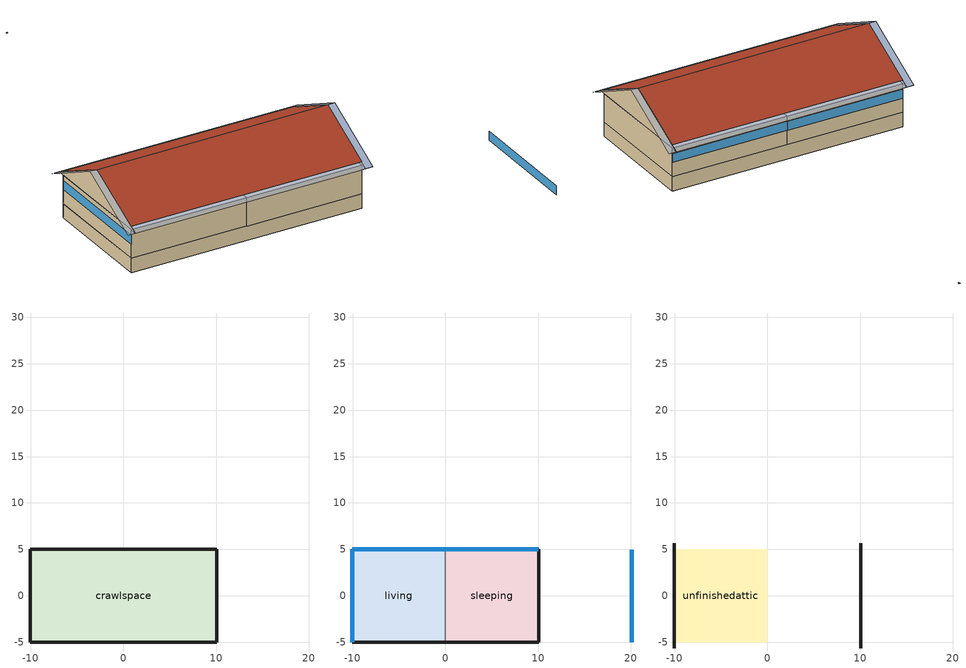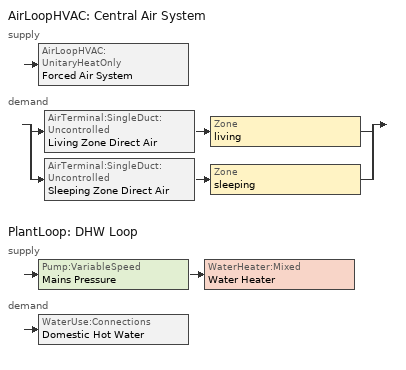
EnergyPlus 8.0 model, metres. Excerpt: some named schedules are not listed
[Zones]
crawlspace
 floor ground (GrndUninsUnfinCSFloor): -10.06,5.03 10.06,5.03 10.06,-5.03 -10.06,-5.03 z-1.22
 wall ground (GrndInsUnfinCSWall): -10.06,5.03 -10.06,-5.03 10.06,-5.03 10.06,5.03 -10.06,5.03 z-1.22:0
living
 floor to crawlspace (UnfinCSInsFinFloor): -10.06,5.03 0,5.03 0,-5.03 -10.06,-5.03 z0
 wall outside (ExtInsFinWall): 0,5.03 -10.06,5.03 -10.06,-5.03 0,-5.03 z0:2.44
 wall to sleeping (FinUninsFinWall): 0,5.03 0,-5.03 z0:2.44
 window (left-Glass): -10.06,4.97 -10.06,-5.03 z1.22:1.98
 window (Back-Glass): -0.06,5.03 -10.06,5.03 / -10.06,5.03 -0.06,5.03 z1.22:1.98
sleeping
 floor to crawlspace (UnfinCSInsFinFloor): 0,5.03 10.06,5.03 10.06,-5.03 0,-5.03 z0
 wall outside (ExtInsFinWall): 0,-5.03 10.06,-5.03 10.06,5.03 0,5.03 z0:2.44
 window (right-Glass): 20.12,-5.03 20.12,4.97 z1.22:1.98
 window (back-Glass): 10,5.03 0,5.03 z1.22:1.98
 window (Back-Glass): 0,5.03 10,5.03 z1.22:1.98
Dummy
 roof outside (AdiabaticConst): 0,30.38 0,30.48 -0.1,30.48 -0.1,30.38 z0
unfinishedattic
 floor to living (FinInsUnfinUAFloor): -10.06,5.03 0,5.03 0,-5.03 -10.06,-5.03 z2.44
 floor to sleeping (FinInsUnfinUAFloor): -10.06,5.03 0,5.03 0,-5.03 -10.06,-5.03 z2.44
 wall outside (ExtUninsUnfinWall): 10.06,-5.64,2.44 10.06,5.64,2.44 10.06,0,5.26; -10.06,5.64,2.44 -10.06,-5.64,2.44 -10.06,0,5.26
 roof outside (UnfinInsExtRoof): -10.06,-5.03,2.74 10.06,-5.03,2.74 10.06,0,5.26 -10.06,0,5.26; 10.06,5.03,2.74 -10.06,5.03,2.74 -10.06,0,5.26 10.06,0,5.26
shading: -10.06,-5.64,2.44 10.06,-5.64,2.44 10.06,-5.03,2.74 -10.06,-5.03,2.74; 10.06,5.64,2.44 -10.06,5.64,2.44 -10.06,5.03,2.74 10.06,5.03,2.74; 10.67,5.64,2.44 10.06,5.64,2.44 10.06,0,5.26 10.67,0,5.26; 10.06,-5.64,2.44 10.67,-5.64,2.44 10.67,0,5.26 10.06,0,5.26; -10.67,-5.64,2.44 -10.06,-5.64,2.44 -10.06,0,5.26 -10.67,0,5.26; -10.06,5.64,2.44 -10.67,5.64,2.44 -10.67,0,5.26 -10.06,0,5.26
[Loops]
AirLoopHVAC 'Central Air System'
 supply: AirLoopHVAC:UnitaryHeatOnly 'Forced Air System'
 demand: split
  | AirTerminal:SingleDuct:Uncontrolled 'Living Zone Direct Air' > Zone 'living'
  | AirTerminal:SingleDuct:Uncontrolled 'Sleeping Zone Direct Air' > Zone 'sleeping'
PlantLoop 'DHW Loop'
 supply: Pump:VariableSpeed 'Mains Pressure' > WaterHeater:Mixed 'Water Heater'
 demand: WaterUse:Connections 'Domestic Hot Water'
[Building]
Denver-Stapleton CO 2178 sqft: North Axis {deg}=180; Terrain=Urban; Loads Convergence Tolerance Value=0.05; Temperature Convergence Tolerance Value {deltaC}=0.05; Solar Distribution=FullExterior; Maximum Number of Warmup Days=50
[Site:Location]
Denver-Stapleton CO: Latitude {deg}=39.76; Longitude {deg}=-104.86; Time Zone {hr}=-7; Elevation {m}=1611
[SizingPeriod:WeatherFileDays]
Plant DD: Begin Month=1; Begin Day of Month=1; End Month=1; End Day of Month=1; Day of Week for Start Day=Sunday; Use Weather File Daylight Saving Period=Yes; Use Weather File Rain and Snow Indicators=No
[Site:WeatherStation]
Wind Sensor Height Above Ground {m}=9.99744; Wind Speed Profile Exponent=0.15; Wind Speed Profile Boundary Layer Thickness {m}=269.992; Air Temperature Sensor Height Above Ground {m}=1.5
[Site:HeightVariation]
Wind Speed Profile Exponent=0.25; Wind Speed Profile Boundary Layer Thickness {m}=358.445; Air Temperature Gradient Coefficient {K/m}=0.0065
[Site:GroundTemperature:BuildingSurface]
5.31406, 3.45001, 3.30073, 4.18532, 7.73643, 11.271, 14.3353, 16.2764, 16.4414, 14.8626, 11.8764, 8.45026
[Site:GroundTemperature:Deep]
9.70556, 9.70556, 9.70556, 9.70556, 9.70556, 9.70556, 9.70556, 9.70556, 9.70556, 9.70556, 9.70556, 9.70556
[Site:WaterMainsTemperature]
Calculation Method=Correlation; Annual Average Outdoor Air Temperature {C}=9.70556; Maximum Difference In Monthly Average Outdoor Air Temperatures {deltaC}=24.3722
[Material] Roughness=Rough
Name | Thickness {m} | Conductivity {W/m-K} | Density {kg/m3} | Specific Heat {J/kg-K} | Thermal Absorptance | Solar Absorptance | Visible Absorptance
CarpetBareLayer | 0.0127 | 0.0433444 | 54.468 | 1339.84 | 0.9 | 0.9
Concrete-8in | 0.2032 | 1.31141 | 2242.8 | 837.4 | 0.9
CrawlCeilingIns | 0.1397 | 1.90492 | 106.365 | 1151.69
CWallIns | 0.0508 | 0.02885 | 32.04 | 1214.23
ExteriorFinish | 0.0254 | 0.649125 | 1281.6 | 879.27 | 0.9 | 0.75 | 0.75
FloorMass | 0.015875 | 0.115458 | 544.68 | 1214.23 | 0.9 | 0.6
GypsumBoard-Ceiling | 0.0127 | 0.160291 | 801 | 837.4 | 0.9 | 0.3 | 0.1
GypsumBoard-ExtWall; PartitionWallMass | 0.0127 | 0.160291 | 801 | 837.4 | 0.9 | 0.5 | 0.1
Plywood-1_2in | 0.0127 | 0.115458 | 512.64 | 1214.23
Plywood-3_4in | 0.01905 | 0.115458 | 512.64 | 1214.23
RoofingMaterial | 0.0094488 | 0.162714 | 1121.4 | 1465.45 | 0.91 | 0.85 | 0.85
Soil-12in | 0.3048 | 1.731 | 1842.3 | 418.7
StudandAirWall | 0.0889 | 0.442568 | 48.9486 | 1210.43
StudandCavity | 0.0889 | 0.0513877 | 162.403 | 1178.92
UAAdditionalCeilingIns | 0.18288 | 0.0406178 | 16.02 | 1046.75
UARoofIns | 0.18415 | 9.52312 | 36.7967 | 1209.04
UATrussandIns | 0.0889 | 0.04302 | 50.7834 | 1165.1
WallRigidIns | 0.0254 | 0.02885 | 32.04 | 1214.23
LivingFurnitureMaterial | 0.1524 | 0.115458 | 640.8 | 1214.23 | 0.9 | 0.6 | 0.1
[Material:NoMass] Roughness=Rough
Name | Thermal Resistance {m2-K/W}
Adiabatic | 176.1
CFloor-FicR | 6.79499
[WindowMaterial:SimpleGlazingSystem] U-Factor {W/m2-K}=1.98077; Solar Heat Gain Coefficient=0.309131
Back-Win; Left-Win; Right-Win
[WindowMaterial:Shade]
CoolingShade: Solar Transmittance=0.999; Solar Reflectance=0.00099; Visible Transmittance=0.999; Visible Reflectance=0.00099; Infrared Hemispherical Emissivity=0.00001; Infrared Transmittance=0.999; Thickness {m}=0.0001; Conductivity {W/m-K}=10000; Shade to Glass Distance {m}=0.001; Top Opening Multiplier=0; Bottom Opening Multiplier=0; Left-Side Opening Multiplier=0; Right-Side Opening Multiplier=0; Airflow Permeability=0
[Construction]
GrndInsUnfinCSWall: Soil-12in, Concrete-8in, CWallIns
GrndUninsUnfinCSFloor: CFloor-FicR, Soil-12in
UnfinCSInsFinFloor: CrawlCeilingIns, Plywood-3_4in, FloorMass, CarpetBareLayer
ExtInsFinWall: ExteriorFinish, WallRigidIns, Plywood-1_2in, StudandCavity, GypsumBoard-ExtWall
ExtUninsUnfinWall: ExteriorFinish, Plywood-1_2in, StudandAirWall
FinUninsFinWall: PartitionWallMass, StudandAirWall, PartitionWallMass
FinInsUnfinUAFloor: GypsumBoard-Ceiling, UATrussandIns, UAAdditionalCeilingIns
UnfinInsExtRoof: RoofingMaterial, Plywood-3_4in, UARoofIns
AdiabaticConst: Adiabatic
Back-Glass: Back-Win
Left-Glass: Left-Win
Right-Glass: Right-Win
LivingFurniture: LivingFurnitureMaterial
[WindowProperty:ShadingControl]
WindowShadingControl: Shading Type=InteriorShade; Shading Control Type=OnIfScheduleAllows; Schedule=WindowShadingSchedule; Shading Control Is Scheduled=Yes; Glare Control Is Active=No; Shading Device Material=CoolingShade
[Zone]
living: -10.0584, -5.0292, 0, 1, 1, 2.4384, autocalculate, autocalculate, Yes
crawlspace: -10.0584, -5.0292, -1.2192, 1, 1, 1.2192, 246.696, 202.343
unfinishedattic: -10.0584, -5.0292, 2.4384, 2.8194, 254.406, 202.343
Dummy; RA Duct Zone: 0, 0, 0, 0, 0, 0
sleeping: 0, -5.0292, 0, 1, 1, 2.4384, autocalculate, autocalculate, Yes
[InternalMass]
Name | Construction | Zone | Surface Area {m2}
LivingPartition | FinUninsFinWall | living | 101.171
LivingSpaceFurniture | LivingFurniture | living | 40.4686
SleepingPartition | FinUninsFinWall | sleeping | 101.171
SleepingSpaceFurniture | LivingFurniture | sleeping | 40.4686
[People] Number of People Schedule=Occupancy; Number of People Calculation Method=People; Number of People=1.32; Fraction Radiant=0.32; Sensible Heat Fraction=0.573; Activity Level Schedule=OccupantActivity; Carbon Dioxide Generation Rate {m3/s-W}=0; Enable ASHRAE 55 Comfort Warnings=No; Mean Radiant Temperature Calculation Type=ZoneAveraged
Name | Zone or ZoneList
Living People | living
Sleeping People | sleeping
[Lights] Schedule=InteriorLighting; Design Level Calculation Method=LightingLevel; Lighting Level {W}=352.799; Return Air Fraction=0; Fraction Radiant=0.6; Fraction Visible=0.2; Fraction Replaceable=0
Name | Zone or ZoneList
Living HW & Plugin Lighting | living
Sleeping HW & Plugin Lighting | sleeping
[ElectricEquipment] Zone or ZoneList=crawlspace; Design Level Calculation Method=EquipmentLevel
Name | Schedule | Design Level {W} | Fraction Latent | Fraction Radiant | Fraction Lost
Refrigerator | Refrigerator | 64.7614 | 0 | 0 | 0
CeilingFans | CeilingFansMaster | 0 | 0 | 0.4416 | 0
Misc Elec Load | MiscPlugLoad | 640.929 | 0.02 | 0.4416 | 0.244
Cooking Range | CookingRange | 224.793 | 0.3 | 0.24 | 0.3
Clothes Washer | ClothesWasher | 21.8342 | 0 | 0.48 | 0.2
Clothes Dryer | ClothesDryer | 286.326 | 0.05 | 0.09 | 0.8
Dishwasher | Dishwasher | 58.1398 | 0.15 | 0.36 | 0.25
House Exhaust Fan Load; Range Hood Fan Load; Bath Exhaust Fan Load | AlwaysOn | 0 | 0 | 0 | 1
[GasEquipment] Zone or ZoneList=crawlspace; Design Level Calculation Method=EquipmentLevel; Carbon Dioxide Generation Rate {m3/s-W}=0
Name | Schedule | Design Level {W} | Fraction Latent | Fraction Radiant | Fraction Lost
Misc Gas Load | MiscPlugLoad | 44.1492 | 0.02 | 0.4416 | 0.244
Cooking Range | CookingRange | 0 | 0.2 | 0.18 | 0.5
Clothes Dryer | ClothesDryer | 0 | 0.05 | 0.06 | 0.85
[OtherEquipment] Design Level Calculation Method=EquipmentLevel; Fraction Radiant=0; Fraction Lost=0
Name | Zone | Schedule | Design Level {W} | Fraction Latent
SinkHeatGain | crawlspace | Sinks | 21.3359 | 0.312222
ShowerHeatGain | crawlspace | Showers | 108.76 | 0.487197
BathHeatGain | crawlspace | Baths | 14.3035 | 0
DHWDistHeatGain | crawlspace | DHWDist | 99.0739 | 0
SupplySensibleLeakageToLiving; SupplyDuctConductionToLiving; SupplyDuctConductionToAHZone; ReturnDuctConductionToAHZone; SupplySensibleLeakageToAHZone | crawlspace | AlwaysOn | 0 | 0
SupplyLatentLeakageToLiving; SupplyLatentLeakageToAHZone | crawlspace | AlwaysOn | 0 | 1
ReturnDuctConductionToPlenum; ReturnSensibleLeakageEquip | RA Duct Zone | AlwaysOn | 0 | 0
ReturnLatentLeakageEquip | RA Duct Zone | AlwaysOn | 0 | 1
[ZoneInfiltration:DesignFlowRate]
CSInfiltration: Zone or ZoneList=crawlspace; Schedule=AlwaysOn; Design Flow Rate Calculation Method=AirChanges/Hour; Air Changes per Hour {1/hr}=0; Constant Term Coefficient=1; Temperature Term Coefficient=0; Velocity Term Coefficient=0; Velocity Squared Term Coefficient=0
[ZoneInfiltration:EffectiveLeakageArea]
UAtcInfiltration: Zone=unfinishedattic; Schedule=AlwaysOn; Effective Air Leakage Area {cm2}=6738.02; Stack Coefficient=0.000195935; Wind Coefficient=3.58865e-05
[ZoneInfiltration:FlowCoefficient] Schedule=AlwaysOn; Flow Coefficient=1; Stack Coefficient=1; Pressure Exponent=1; Wind Coefficient=1; Shelter Factor=1
Name | Zone
Living Infiltration | living
Sleeping Infiltration | sleeping
[ZoneVentilation:DesignFlowRate] Schedule=NatVent; Design Flow Rate Calculation Method=Flow/Zone; Design Flow Rate {m3/s}=0.001; Ventilation Type=Natural; Fan Pressure Rise {Pa}=0; Fan Total Efficiency=1; Constant Term Coefficient=1; Temperature Term Coefficient=0; Velocity Term Coefficient=0; Velocity Squared Term Coefficient=0
Name | Zone or ZoneList
Natural Ventilation | living
Natural Ventilation2 | sleeping
[Exterior:Lights]
Exterior Lighting: Schedule=ExteriorLighting; Design Level {W}=147.137; Control Option=ScheduleNameOnly
[Sizing:Plant]
DHW Loop: Loop Type=Heating; Design Loop Exit Temperature {C}=54.4444; Loop Design Temperature Difference {deltaC}=5.55556
[ZoneControl:Thermostat] Control 1=Dual Setpoint
Name | Zone or ZoneList | Control Type Schedule
Living Zone Thermostat | living | LivingZoneControl
Sleeping Zone Thermostat | sleeping | SleepingZoneControl
[ThermostatSetpoint:DualSetpoint]
Dual Setpoint: Heating Setpoint Temperature Schedule=HeatingSetPoint; Cooling Setpoint Temperature Schedule=CoolingSetPoint
[ZoneHVAC:WindowAirConditioner]
Window AC: Availability Schedule=CoolingSeasonSchedule; Maximum Supply Air Flow Rate {m3/s}=0.136865; Maximum Outdoor Air Flow Rate {m3/s}=0; Supply Air Fan=WindowAC Fan; DX Cooling Coil=WindowAC Coil; Supply Air Fan Operating Mode Schedule=SupplyFanAvailability; Fan Placement=BlowThrough; Cooling Convergence Tolerance=0.001
[AirTerminal:SingleDuct:Uncontrolled] Availability Schedule=AlwaysOn; Maximum Air Flow Rate {m3/s}=0.364605
Living Zone Direct Air; Sleeping Zone Direct Air
[Zone equipment]
living: Living Zone Direct Air
sleeping: Sleeping Zone Direct Air, Window AC
[Fan:OnOff] Availability Schedule=SupplyFanAvailability
Name | Fan Efficiency | Pressure Rise {Pa} | Maximum Flow Rate {m3/s} | Motor Efficiency | Motor In Airstream Fraction
Supply Fan | 0.106875 | 124.55 | 0.36461 | 1 | 1
WindowAC Fan | 0.6 | 0 | 0.136865 | 0.8 | 0
[Coil:Cooling:DX:SingleSpeed]
WindowAC Coil: Availability Schedule=CoolingSeasonSchedule; Rated Total Cooling Capacity {W}=2930.711; Rated Sensible Heat Ratio=0.65; Rated COP {W/W}=3.1653; Rated Air Flow Rate {m3/s}=0.136865; Rated Evaporator Fan Power Per Volume Flow Rate {W/(m3/s)}=773.3; Total Cooling Capacity Function of Temperature Curve=Cool-Cap-fT; Total Cooling Capacity Function of Flow Fraction Curve=Cool-Cap-fFF; Energy Input Ratio Function of Temperature Curve=Cool-EIR-fT; Energy Input Ratio Function of Flow Fraction Curve=Cool-EIR-fFF; Part Load Fraction Correlation Curve=Cool-PLF-fPLR; Condenser Type=AirCooled; Evaporative Condenser Effectiveness=0.9; Maximum Outdoor Dry-Bulb Temperature for Crankcase Heater Operation {C}=10; Basin Heater Setpoint Temperature {C}=2
[Coil:Heating:Gas]
Furnace Heating Coil: Availability Schedule=HeatingSeasonSchedule; Gas Burner Efficiency=0.78; Nominal Capacity {W}=10319.1; Parasitic Gas Load {W}=0
[AirLoopHVAC:UnitaryHeatOnly]
Forced Air System: Availability Schedule=AlwaysOn; Supply Air Fan Operating Mode Schedule=SupplyFanOperation; Maximum Supply Air Temperature {C}=48.8889; Supply Air Flow Rate {m3/s}=0.364605; Controlling Zone or Thermostat Location=living; Supply Fan=Supply Fan; Fan Placement=BlowThrough; Heating Coil=Furnace Heating Coil
[AirLoopHVAC]
Central Air System: Design Supply Air Flow Rate {m3/s}=0.364605
[AirLoopHVAC:ReturnPlenum]
Return Plenum: Zone=RA Duct Zone
[Pump:VariableSpeed]
Mains Pressure: Rated Flow Rate {m3/s}=0.01; Rated Pump Head {Pa}=1; Rated Power Consumption {W}=0; Motor Efficiency=1; Fraction of Motor Inefficiencies to Fluid Stream=0; Coefficient 1 of the Part Load Performance Curve=0; Coefficient 2 of the Part Load Performance Curve=1; Coefficient 3 of the Part Load Performance Curve=0; Coefficient 4 of the Part Load Performance Curve=0; Minimum Flow Rate {m3/s}=0; Pump Control Type=Intermittent
[WaterHeater:Mixed]
Water Heater: Tank Volume {m3}=0.143846; Setpoint Temperature Schedule=WaterHeaterSP1Schedule; Deadband Temperature Difference {deltaC}=2; Maximum Temperature Limit {C}=99; Heater Control Type=Modulate; Heater Maximum Capacity {W}=10551.6; Heater Minimum Capacity {W}=0; Heater Ignition Minimum Flow Rate {m3/s}=0; Heater Ignition Delay {s}=0; Heater Fuel Type=NaturalGas; Heater Thermal Efficiency=0.78; Ambient Temperature Indicator=Zone; Ambient Temperature Zone=crawlspace; Off Cycle Loss Coefficient to Ambient Temperature {W/K}=4.68672; Off Cycle Loss Fraction to Zone=1; On Cycle Loss Coefficient to Ambient Temperature {W/K}=4.68672; On Cycle Loss Fraction to Zone=1; Use Side Effectiveness=1; Source Side Effectiveness=1; Use Side Design Flow Rate {m3/s}=autosize; Indirect Water Heating Recovery Time {hr}=1.5
[PlantLoop]
DHW Loop: Fluid Type=Water; Plant Equipment Operation Scheme=DHW Loop Operation; Maximum Loop Temperature {C}=100; Minimum Loop Temperature {C}=0; Maximum Loop Flow Rate {m3/s}=0.01; Minimum Loop Flow Rate {m3/s}=0; Plant Loop Volume {m3}=0.003; Load Distribution Scheme=Optimal
[PlantEquipmentList]
DHW Plant Equipment: Water Heater
[PlantEquipmentOperation:HeatingLoad]
DHW Control Scheme: Load Range 1 Lower Limit {W}=0; Load Range 1 Upper Limit {W}=1000000000000000; Range 1 Equipment List=DHW Plant Equipment
[PlantEquipmentOperationSchemes]
DHW Loop Operation: Control Scheme 1=DHW Control Scheme; Control Scheme 1 Schedule=AlwaysOn
[EnergyManagementSystem:Sensor]
Name | Output:Variable or Output:Meter Index Key | Output:Variable or Output:Meter
Sensor_HeatingSeasonSchedule | HeatingSeasonSchedule | Schedule Value
Sensor_CoolingSeasonSchedule | CoolingSeasonSchedule | Schedule Value
SensibleLoadPredicted | living | Zone Predicted Sensible Load to Setpoint Heat Transfer Rate
CeilingFan_sch | CeilingFan | Schedule Value
Tout | living | Zone Outdoor Air Drybulb Temperature
Hout |  | Site Outdoor Air Enthalpy
Pbar |  | Site Outdoor Air Barometric Pressure
Tin | living | Zone Mean Air Temperature
Win | living | Zone Mean Air Humidity Ratio
Wout |  | Site Outdoor Air Humidity Ratio
Vwind |  | Site Wind Speed
WH_sch | AlwaysOn | Schedule Value
Range_sch | RangeHood | Schedule Value
Bath_sch | BathExhaust | Schedule Value
Clothes_dryer_sch | ClothesDryerExhaust | Schedule Value
NVAvail | NatVent | Schedule Value
NVSP | NatVentTemp | Schedule Value
Q_heat | Furnace Heating Coil | Heating Coil Gas Energy
Q_pilot | Furnace Heating Coil | Heating Coil Ancillary Gas Energy
Q_WH | Water Heater | Water Heater Gas Energy
Q_H_FuelOil | EMS | Heating FuelOil
Q_H_Propane | EMS | Heating Propane
Tout2 | sleeping | Zone Outdoor Air Drybulb Temperature
Tin2 | sleeping | Zone Mean Air Temperature
Win2 | sleeping | Zone Mean Air Humidity Ratio
[EnergyManagementSystem:Actuator]
Name | Actuated Component Unique | Actuated Component Type | Actuated Component Control Type
SupplyFanAvailabilityOverride | SupplyFanAvailability | Schedule:Constant | Schedule Value
CeilingFanScheduleOverride | CeilingFansMaster | Schedule:Constant | Schedule Value
WholeHouseFanPowerOverride | House Exhaust Fan Load | ElectricEquipment | Electric Power Level
RangeHoodFanPowerOverride | Range Hood Fan Load | ElectricEquipment | Electric Power Level
BathExhaustFanPowerOverride | Bath Exhaust Fan Load | ElectricEquipment | Electric Power Level
NatVentFlow | Natural Ventilation | Zone Ventilation | Air Exchange Flow Rate
InfilFlow | Living Infiltration | Zone Infiltration | Air Exchange Flow Rate
NatVentFlow2 | Natural Ventilation2 | Zone Ventilation | Air Exchange Flow Rate
InfilFlow2 | Sleeping Infiltration | Zone Infiltration | Air Exchange Flow Rate
[EnergyManagementSystem:ProgramCallingManager]
FanAvailabilityProgramManager: AfterPredictorBeforeHVACManagers; SupplyFanScheduleProgram
CeilingFanProgramManager: BeginTimestepBeforePredictor; CeilingFanScheduleProgram
AirflowCalculator: BeginTimestepBeforePredictor; InfiltrationProgram; NaturalVentilationProgram; LocalWindSpeedProgram; InfiltrationProgram2; NaturalVentilationProgram2
HVACOutputReporting: EndOfSystemTimestepBeforeHVACReporting; HeatingFuelConversionProgram; WaterHeatingFuelConversionProgram; ZeroMeterProgram
[EnergyManagementSystem:Program]
SupplyFanScheduleProgram: Set SupplyFanAvailabilityOverride = 1; If Sensor_HeatingSeasonSchedule == 0 && SensibleLoadPredicted > 0; Set SupplyFanAvailabilityOverride = 0; ElseIf Sensor_CoolingSeasonSchedule == 0 && SensibleLoadPredicted < 0; Set SupplyFanAvailabilityOverride = 0; ElseIf SensibleLoadPredicted == 0; Set SupplyFanAvailabilityOverride = 0; EndIf
CeilingFanScheduleProgram: If CeilingFan_sch == 0; Set CeilingFanScheduleOverride = 0; ElseIf Tin <24.3888888889; Set CeilingFanScheduleOverride = 0; Else; Set CeilingFanScheduleOverride = 1; EndIf
InfiltrationProgram: Set Tdiff = Tin - Tout; Set DeltaT = @Abs Tdiff; Set c = 0.0755229886836; Set Cs = 0.0473428215261; Set Cw = 0.141404278611; Set n = 0.67; Set sft = 0.235422974648; Set Qn = (((c*Cs*(DeltaT^n))^2)+(((c*Cw)*((sft*Vwind)^(2*n)))^2))^0.5; Set Tdiff = Tin - Tout; Set DeltaT = @Abs Tdiff; Set QWH = WH_sch*0.0244374384432; Set Qrange = Range_sch*0.047194744; Set Qdryer = Clothes_dryer_sch*0.047194744; Set Qbath = Bath_sch*0.047194744; Set Qu = QWH+Qrange+Qbath+Qdryer+DuctLeakOAMakeupFlowRate; Set Qb = 0; Set faneff_wh = 0.47194744; Set WholeHouseFanPowerOverride= (QWH*300)/faneff_wh; Set faneff_sp = 0.47194744; Set RangeHoodFanPowerOverride = (Qrange*300)/faneff_sp; Set BathExhaustFanPowerOverride = (Qbath*300)/faneff_sp; Set Infilflow = 0.5*(((Qu^2) + (Qn^2))^0.5); Set InfMechVent = Qb + Infilflow
LocalWindSpeedProgram: Set VwindL = Vwind*0.470845949296
NaturalVentilationProgram: Set Tdiff = Tin - Tout; Set DeltaT = @Abs Tdiff; Set Phiout = @RhFnTdbWPb Tout Wout Pbar; Set Hin = @HFnTdbRhPb Tin Phiin Pbar; Set NVArea = 4370.604962825; Set Cs =0.0000896302038946; Set Cw =0.0000615821966578; Set MaxNV = 2.74107073152; Set MaxHR = 0.0115; Set MaxRH = 0.7; Set SGNV = (NVAvail*NVArea)*((((Cs*DeltaT)+(Cw*(Vwind^2)))^0.5)/1000); If Wout < MaxHR && Phiout < MaxRH && Tin > NVSP; Set NVadj1 = (Tin - NVSP)/(Tin - Tout); Set NVadj2 = @Min NVadj1 1; Set NVadj3 = @Max NVadj2 0; Set NVadj = SGNV*NVadj3; Set NatVentFlow = @Min NVadj MaxNV; Else; Set NatVentFlow = 0; EndIf
ZeroMeterProgram: Set ZeroMeter = 0
HeatingFuelConversionProgram: Set Q_FuelOil = 0; Set Q_Propane = 0; Set Q_Gas = Q_heat + Q_pilot
WaterHeatingFuelConversionProgram: Set Q_WH_FuelOil = 0; Set Q_WH_Propane = 0; Set Q_WH_Gas = Q_WH; Set Q_Facility_oil = Q_WH_FuelOil + Q_H_FuelOil; Set Q_Facility_propane = Q_WH_Propane + Q_H_Propane
InfiltrationProgram2: Set Tdiff = Tin2 - Tout2; Set DeltaT = @Abs Tdiff; Set c = 0.0755229886836; Set Cs = 0.0473428215261; Set Cw = 0.141404278611; Set n = 0.67; Set sft = 0.235422974648; Set Qn = (((c*Cs*(DeltaT^n))^2)+(((c*Cw)*((sft*Vwind)^(2*n)))^2))^0.5; Set Tdiff = Tin2 - Tout2; Set DeltaT = @Abs Tdiff; Set QWH = WH_sch*0.0244374384432; Set Qrange = Range_sch*0.047194744; Set Qdryer = Clothes_dryer_sch*0.047194744; Set Qbath = Bath_sch*0.047194744; Set Qu = QWH+Qrange+Qbath+Qdryer+DuctLeakOAMakeupFlowRate; Set Qb = 0; Set faneff_wh = 0.47194744; Set WholeHouseFanPowerOverride= (QWH*300)/faneff_wh; Set faneff_sp = 0.47194744; Set RangeHoodFanPowerOverride = (Qrange*300)/faneff_sp; Set BathExhaustFanPowerOverride = (Qbath*300)/faneff_sp; Set Infilflow2 = 0.5*(((Qu^2) + (Qn^2))^0.5); Set InfMechVent2 = Qb + Infilflow2
NaturalVentilationProgram2: Set Tdiff = Tin2 - Tout2; Set DeltaT = @Abs Tdiff; Set Phiout = @RhFnTdbWPb Tout2 Wout Pbar; Set Hin = @HFnTdbRhPb Tin2 Phiin Pbar; Set NVArea = 4370.604962825; Set Cs =0.0000896302038946; Set Cw =0.0000615821966578; Set MaxNV = 2.74107073152; Set MaxHR = 0.0115; Set MaxRH = 0.7; Set SGNV = (NVAvail*NVArea)*((((Cs*DeltaT)+(Cw*(Vwind^2)))^0.5)/1000); If Wout < MaxHR && Phiout < MaxRH && Tin2 > NVSP; Set NVadj1 = (Tin2 - NVSP)/(Tin2 - Tout2); Set NVadj2 = @Min NVadj1 1; Set NVadj3 = @Max NVadj2 0; Set NVadj = SGNV*NVadj3; Set NatVentFlow2 = @Min NVadj MaxNV; Else; Set NatVentFlow2 = 0; EndIf
[EnergyManagementSystem:GlobalVariable]
DuctLeakOAMakeupFlowRate
[EnergyManagementSystem:OutputVariable]
Name | EMS Variable | Type of Data in Variable | Update Frequency | EMS Program or Subroutine | Units
Zone Infil/MechVent Flow Rate | InfMechVent | Averaged | ZoneTimestep | InfiltrationProgram | m3/s
Whole House Fan Vent Flow Rate | QWH | Averaged | ZoneTimestep | InfiltrationProgram | m3/s
Range Hood Fan Vent Flow Rate | Qrange | Averaged | ZoneTimestep | InfiltrationProgram | m3/s
Bath Exhaust Fan Vent Flow Rate | Qbath | Averaged | ZoneTimestep | InfiltrationProgram | m3/s
Clothes Dryer Exhaust Fan Vent Flow Rate | Qdryer | Averaged | ZoneTimestep | InfiltrationProgram | m3/s
Local Wind Speed | VwindL | Averaged | ZoneTimestep | LocalWindSpeedProgram | m/s
Zone Natural Ventilation Flow Rate | NatVentFlow | Averaged | ZoneTimestep | NaturalVentilationProgram | m3/s
ZeroMeter | ZeroMeter | Summed | SystemTimestep | ZeroMeterProgram | J
Heating FuelOil | Q_FuelOil | Summed | SystemTimestep | HeatingFuelConversionProgram | m3
Heating Propane | Q_Propane | Summed | SystemTimestep | HeatingFuelConversionProgram | m3
Heating Gas | Q_Gas | Summed | SystemTimestep | HeatingFuelConversionProgram | J
Water Heating FuelOil | Q_WH_FuelOil | Summed | SystemTimestep | WaterHeatingFuelConversionProgram | m3
Water Heating Propane | Q_WH_Propane | Summed | SystemTimestep | WaterHeatingFuelConversionProgram | m3
Water Heating Gas | Q_WH_Gas | Summed | SystemTimestep | WaterHeatingFuelConversionProgram | J
Facility oil | Q_Facility_oil | Summed | SystemTimestep | WaterHeatingFuelConversionProgram | m3
Facility propane | Q_Facility_propane | Summed | SystemTimestep | WaterHeatingFuelConversionProgram | m3
[SetpointManager:Scheduled]
DHW Loop Setpoint Manager: Control Variable=Temperature; Schedule=DHWSupplySetpoint; Setpoint Node or NodeList=DHW Supply Outlet Node
[WaterUse:Equipment]
Name | Peak Flow Rate {m3/s} | Flow Rate Fraction Schedule | Target Temperature Schedule
Clothes Washer | 5.07122e-07 | ClothesWasher | CWWaterTempSchedule
Dishwasher | 5.74407e-07 | Dishwasher | DWWaterTempSchedule
Sinks | 2.12449e-06 | Sinks | SSBWaterTempSchedule
Showers | 3.78164e-06 | Showers | SSBWaterTempSchedule
Baths | 9.69571e-07 | Baths | SSBWaterTempSchedule
[WaterUse:Connections]
Domestic Hot Water: Drain Water Heat Exchanger Type=None; Water Use Equipment 1=Sinks; Water Use Equipment 2=Showers; Water Use Equipment 3=Clothes Washer; Water Use Equipment 4=Dishwasher; Water Use Equipment 5=Baths
[WaterUse:Storage]
Condensate Tank 1: Water Quality Subcategory=CC2 Condensate Drain Tank; Maximum Capacity {m3}=2; Initial Volume {m3}=0; Type of Supply Controlled by Float Valve=None; Water Thermal Mode=ScheduledTemperature; Water Temperature Schedule=DWWaterTempSchedule; Ambient Temperature Indicator=Zone; Zone=dummy
[UtilityCost:Tariff]
Name | Output Meter | Conversion Factor Choice | Energy Conversion Factor | Monthly Charge or Variable
FuelRate_oil | oil:Facility_Custom | UserDefined | 264.172 | 0
FuelRate_propane | propane:Facility_Custom | UserDefined | 264.172 | 0
FuelRate_gas | Gas:Facility_Custom | UserDefined | 9.47817e-09 | 8
FuelRate_electric | Electricity:Facility | kWh |  | 8
[UtilityCost:Charge:Simple] Source Variable=totalEnergy; Season=Annual; Category Variable=EnergyCharges
Name | Tariff | Cost per Unit Value or Variable
FuelChargeSimple | FuelRate_oil | 2.8
FuelChargeSimple | FuelRate_propane | 2.4
FuelChargeSimple | FuelRate_gas | 0.8
FlatRate | FuelRate_electric | 0.08
[Schedule:Day:Hourly]
BathExhaustDay: 0, 0, 0, 0, 0, 0, 1, 0, 0, 0, 0, 0, 0, 0, 0, 0, 0, 0, 0, 0, 0, 0, 0, 0
BathsWeekday: 0.0549341, 0.0274671, 0.0274671, 0.0274671, 0.0549341, 0.137335, 0.329676, 0.412077, 0.467011, 0.412077, 0.329676, 0.247203, 0.219736, 0.164802, 0.164802, 0.164802, 0.274742, 0.329676, 0.549483, 0.714286, 0.714286, 0.549483, 0.467011, 0.274742
BathsWeekend: 0.0769078, 0.0384539, 0.0384539, 0.0384539, 0.0769078, 0.192269, 0.461546, 0.576908, 0.653816, 0.576908, 0.461546, 0.346085, 0.307631, 0.230723, 0.230723, 0.230723, 0.384638, 0.461546, 0.769277, 1, 1, 0.769277, 0.653816, 0.384638
BathsVacationDay; ClothesDryerVacationDay; ClothesWasherVacationDay; DishwasherVacationDay; OccupancyVacationDay; ShowersVacationDay; SinksVacationDay: 0, 0, 0, 0, 0, 0, 0, 0, 0, 0, 0, 0, 0, 0, 0, 0, 0, 0, 0, 0, 0, 0, 0, 0
CeilingFanWeekday; CeilingFanWeekend: 1, 1, 1, 1, 1, 1, 1, 1, 1, 1, 1, 1, 1, 1, 1, 1, 1, 1, 1, 1, 1, 1, 1, 1
ClothesDryerWeekday: 0.0996819, 0.0598091, 0.0398727, 0.0199364, 0.0398727, 0.0598091, 0.159491, 0.318982, 0.486427, 0.685791, 0.785473, 0.817391, 0.7456, 0.677837, 0.610073, 0.578155, 0.558218, 0.546236, 0.518346, 0.510391, 0.5263, 0.546236, 0.4386, 0.239236
ClothesDryerWeekend: 0.121951, 0.0731707, 0.0487805, 0.0243902, 0.0487805, 0.0731707, 0.195122, 0.390244, 0.595097, 0.839, 0.960951, 1, 0.91217, 0.829268, 0.746366, 0.707317, 0.682927, 0.668268, 0.634146, 0.624415, 0.643878, 0.668268, 0.536585, 0.292683
ClothesDryerExhaustDay: 0, 0, 0, 0, 0, 0, 0, 0, 0, 0, 1, 0, 0, 0, 0, 0, 0, 0, 0, 0, 0, 0, 0, 0
ClothesWasherWeekday: 0.0887931, 0.0710155, 0.0354602, 0.0354602, 0.0710155, 0.106571, 0.213142, 0.461934, 0.692948, 0.817391, 0.799614, 0.710725, 0.639615, 0.568599, 0.497489, 0.461934, 0.479711, 0.461934, 0.461934, 0.461934, 0.461934, 0.444156, 0.30203, 0.159904
ClothesWasherWeekend: 0.10863, 0.0868807, 0.0433822, 0.0433822, 0.0868807, 0.130379, 0.260758, 0.565131, 0.847755, 1, 0.978251, 0.869505, 0.782508, 0.695627, 0.60863, 0.565131, 0.586881, 0.565131, 0.565131, 0.565131, 0.565131, 0.543382, 0.369505, 0.195627
CookingRangeDay1; CookingRangeDay2; CookingRangeDay12: 0.0471585, 0.0471585, 0.0235459, 0.0235459, 0.0471585, 0.0707044, 0.165088, 0.283018, 0.306564, 0.320771, 0.283018, 0.330176, 0.377335, 0.306564, 0.292423, 0.377335, 0.613194, 1, 0.778348, 0.400947, 0.235859, 0.165088, 0.103722, 0.0707044
CookingRangeDay3; CookingRangeDay5: 0.0425947, 0.0425947, 0.0212672, 0.0212672, 0.0425947, 0.063862, 0.149112, 0.255629, 0.276896, 0.289728, 0.255629, 0.298223, 0.340818, 0.276896, 0.264123, 0.340818, 0.553852, 0.903225, 0.703024, 0.362145, 0.213034, 0.149112, 0.0936843, 0.063862
CookingRangeDay4: 0.0424425, 0.0424425, 0.0211912, 0.0211912, 0.0424425, 0.0636337, 0.148579, 0.254715, 0.275906, 0.288693, 0.254715, 0.297158, 0.3396, 0.275906, 0.26318, 0.3396, 0.551873, 0.899997, 0.700511, 0.360851, 0.212273, 0.148579, 0.0933495, 0.0636337
CookingRangeDay6; CookingRangeDay9: 0.0382507, 0.0382507, 0.0190983, 0.0190983, 0.0382507, 0.057349, 0.133904, 0.229558, 0.248656, 0.26018, 0.229558, 0.267809, 0.306059, 0.248656, 0.237187, 0.306059, 0.497367, 0.811109, 0.631325, 0.325212, 0.191307, 0.133904, 0.0841298, 0.057349
CookingRangeDay7; CookingRangeDay8: 0.0385383, 0.0385383, 0.0192419, 0.0192419, 0.0385383, 0.0577802, 0.134911, 0.231284, 0.250526, 0.262137, 0.231284, 0.269823, 0.308361, 0.250526, 0.23897, 0.308361, 0.501107, 0.817209, 0.636073, 0.327658, 0.192746, 0.134911, 0.0847625, 0.0577802
CookingRangeDay10: 0.0466515, 0.0466515, 0.0232928, 0.0232928, 0.0466515, 0.0699443, 0.163313, 0.279975, 0.303268, 0.317323, 0.279975, 0.326627, 0.373278, 0.303268, 0.289279, 0.373278, 0.606602, 0.98925, 0.769981, 0.396637, 0.233324, 0.163313, 0.102607, 0.0699443
CookingRangeDay11: 0.0466343, 0.0466343, 0.0232842, 0.0232842, 0.0466343, 0.0699185, 0.163253, 0.279872, 0.303156, 0.317206, 0.279872, 0.326506, 0.373141, 0.303156, 0.289173, 0.373141, 0.606378, 0.988886, 0.769698, 0.396491, 0.233238, 0.163253, 0.102569, 0.0699185
DHWDistDay: 0.078424, 0.0392749, 0.00981873, 0.00981873, 0.0392749, 0.274547, 0.941213, 1, 0.960725, 0.843152, 0.764728, 0.60788, 0.529456, 0.470544, 0.470544, 0.411757, 0.548968, 0.725453, 0.86279, 0.823515, 0.745091, 0.60788, 0.529456, 0.294058
DishwasherWeekday: 0.129162, 0.0573867, 0.042998, 0.0286934, 0.0286934, 0.0860801, 0.172244, 0.258408, 0.488208, 0.545594, 0.473819, 0.402044, 0.344573, 0.387655, 0.315879, 0.301491, 0.315879, 0.416348, 0.732312, 0.933333, 0.761005, 0.559983, 0.373266, 0.258408
DishwasherWeekend: 0.138388, 0.0614858, 0.0460692, 0.0307429, 0.0307429, 0.0922286, 0.184547, 0.276866, 0.52308, 0.584565, 0.507663, 0.430761, 0.369185, 0.415344, 0.338442, 0.323026, 0.338442, 0.446087, 0.78462, 1, 0.815362, 0.599982, 0.399928, 0.276866
ExteriorLightingDay1; InteriorLightingDay1: 0.184999, 0.111, 0.0739998, 0.0739998, 0.0739998, 0.0810751, 0.175493, 0.367498, 0.350974, 0.179624, 0.146145, 0.144795, 0.144936, 0.146846, 0.159569, 0.21659, 0.381253, 0.673124, 0.945987, 0.969588, 0.831556, 0.710833, 0.536369, 0.372575
ExteriorLightingDay2; InteriorLightingDay2: 0.184999, 0.111, 0.0739998, 0.0739998, 0.0739998, 0.0796586, 0.155173, 0.308739, 0.275429, 0.138384, 0.111608, 0.110528, 0.110585, 0.111443, 0.117551, 0.147846, 0.248833, 0.468487, 0.757823, 0.928523, 0.851099, 0.710833, 0.536369, 0.372575
ExteriorLightingDay3; InteriorLightingDay3: 0.184999, 0.111, 0.0739998, 0.0739998, 0.0739998, 0.0775086, 0.124332, 0.219551, 0.176928, 0.0919533, 0.0753505, 0.0746808, 0.0747081, 0.0751349, 0.0782663, 0.0947983, 0.155641, 0.308678, 0.560615, 0.79991, 0.831556, 0.674524, 0.536369, 0.372575
ExteriorLightingDay4; InteriorLightingDay4: 0.184999, 0.111, 0.0739998, 0.0739998, 0.0739998, 0.0780026, 0.131419, 0.240046, 0.189639, 0.092698, 0.0737573, 0.0729933, 0.0729881, 0.0730129, 0.0732617, 0.0751066, 0.0850358, 0.123511, 0.229336, 0.430133, 0.675308, 0.710833, 0.536369, 0.372575
ExteriorLightingDay5; InteriorLightingDay5: 0.184999, 0.111, 0.0739998, 0.0739998, 0.0739998, 0.0764578, 0.10926, 0.175964, 0.132086, 0.0725573, 0.0609264, 0.0604572, 0.0604542, 0.0604719, 0.0606373, 0.061822, 0.0681543, 0.0932612, 0.166312, 0.319204, 0.539641, 0.684673, 0.536369, 0.372575
ExteriorLightingDay6; InteriorLightingDay6: 0.184999, 0.111, 0.0739998, 0.0739998, 0.0739998, 0.0759891, 0.102537, 0.156523, 0.116206, 0.0680273, 0.058614, 0.0582343, 0.0582324, 0.0582513, 0.0584093, 0.0594448, 0.0646446, 0.0845406, 0.142035, 0.265538, 0.456529, 0.640997, 0.536369, 0.372575
ExteriorLightingDay7; InteriorLightingDay7: 0.184999, 0.111, 0.0739998, 0.0739998, 0.0739998, 0.0763939, 0.108342, 0.173311, 0.129906, 0.0719263, 0.0605979, 0.060141, 0.0601385, 0.0601579, 0.06032, 0.0613787, 0.0666767, 0.0868781, 0.145043, 0.269498, 0.461094, 0.643148, 0.536369, 0.372575
ExteriorLightingDay8; InteriorLightingDay8: 0.184999, 0.111, 0.0739998, 0.0739998, 0.0739998, 0.07744, 0.123349, 0.216709, 0.168463, 0.0851468, 0.0688682, 0.0682116, 0.0682074, 0.0682308, 0.0684433, 0.0699128, 0.0774954, 0.10649, 0.187706, 0.350785, 0.574484, 0.698503, 0.536369, 0.372575
ExteriorLightingDay9; InteriorLightingDay9: 0.184999, 0.111, 0.0739998, 0.0739998, 0.0739998, 0.078811, 0.143015, 0.273579, 0.226904, 0.110386, 0.0876205, 0.0867022, 0.0866986, 0.0867642, 0.0873417, 0.0911099, 0.108907, 0.169145, 0.312574, 0.543516, 0.768835, 0.710833, 0.536369, 0.372575
ExteriorLightingDay10; InteriorLightingDay10: 0.184999, 0.111, 0.0739998, 0.0739998, 0.0739998, 0.0804829, 0.166997, 0.342931, 0.307224, 0.150218, 0.119541, 0.118303, 0.118309, 0.11854, 0.120404, 0.131252, 0.175393, 0.299006, 0.529205, 0.789757, 0.831556, 0.710833, 0.536369, 0.372575
ExteriorLightingDay11; InteriorLightingDay11: 0.184999, 0.111, 0.0739998, 0.0739998, 0.0739998, 0.0789419, 0.144893, 0.27901, 0.268959, 0.149271, 0.125885, 0.124942, 0.125366, 0.129594, 0.151683, 0.232123, 0.424914, 0.711465, 0.92635, 0.895229, 0.831556, 0.710833, 0.536369, 0.372575
ExteriorLightingDay12; InteriorLightingDay12: 0.184999, 0.111, 0.0739998, 0.0739998, 0.0739998, 0.0805891, 0.16852, 0.347335, 0.343922, 0.184344, 0.153165, 0.151908, 0.152287, 0.156491, 0.180257, 0.270575, 0.488735, 0.800632, 1, 0.910507, 0.831556, 0.710833, 0.536369, 0.372575
MiscPlugLoadDay1; MiscPlugLoadDay12: 0.604351, 0.556448, 0.549996, 0.542254, 0.521771, 0.582254, 0.672737, 0.714834, 0.604351, 0.514351, 0.526448, 0.526609, 0.517738, 0.535642, 0.565803, 0.597254, 0.706447, 0.85822, 0.931768, 0.961768, 0.994832, 0.971606, 0.840801, 0.73064
MiscPlugLoadDay2: 0.60749, 0.559339, 0.552853, 0.545071, 0.524481, 0.585279, 0.676232, 0.718547, 0.60749, 0.517023, 0.529183, 0.529345, 0.520428, 0.538424, 0.568742, 0.600357, 0.710117, 0.862678, 0.936608, 0.966764, 1, 0.976654, 0.845169, 0.734436
MiscPlugLoadDay3; MiscPlugLoadDay5: 0.53005, 0.488036, 0.482378, 0.475588, 0.457622, 0.51067, 0.590029, 0.62695, 0.53005, 0.451115, 0.461725, 0.461866, 0.454086, 0.469788, 0.496241, 0.523825, 0.619594, 0.752707, 0.817213, 0.843524, 0.872524, 0.852153, 0.73743, 0.640813
MiscPlugLoadDay4: 0.529003, 0.487073, 0.481425, 0.474649, 0.456719, 0.509661, 0.588864, 0.625712, 0.529003, 0.450224, 0.460813, 0.460954, 0.453189, 0.46886, 0.495261, 0.522791, 0.61837, 0.751221, 0.815599, 0.841859, 0.870801, 0.850471, 0.735974, 0.639547
MiscPlugLoadDay6; MiscPlugLoadDay9: 0.465167, 0.428296, 0.42333, 0.417372, 0.401605, 0.448159, 0.517804, 0.550206, 0.465167, 0.395895, 0.405205, 0.40533, 0.398502, 0.412282, 0.435497, 0.459705, 0.54375, 0.660569, 0.717179, 0.74027, 0.765719, 0.747842, 0.647162, 0.562372
MiscPlugLoadDay7; MiscPlugLoadDay8: 0.463074, 0.426369, 0.421426, 0.415494, 0.399798, 0.446143, 0.515474, 0.54773, 0.463074, 0.394113, 0.403382, 0.403506, 0.396709, 0.410427, 0.433537, 0.457636, 0.541303, 0.657597, 0.713952, 0.736939, 0.762274, 0.744478, 0.64425, 0.559841
MiscPlugLoadDay10: 0.511736, 0.471174, 0.465711, 0.459156, 0.441811, 0.493026, 0.569643, 0.605288, 0.511736, 0.435529, 0.445772, 0.445908, 0.438397, 0.453556, 0.479095, 0.505727, 0.598186, 0.726701, 0.788978, 0.81438, 0.842377, 0.822711, 0.711951, 0.618672
MiscPlugLoadDay11: 0.509643, 0.469247, 0.463806, 0.457278, 0.440004, 0.491009, 0.567313, 0.602812, 0.509643, 0.433747, 0.443948, 0.444084, 0.436604, 0.451701, 0.477136, 0.503658, 0.59574, 0.723728, 0.785751, 0.811049, 0.838932, 0.819346, 0.709039, 0.616142
OccupancyDay: 1, 1, 1, 1, 1, 1, 1, 0.8831, 0.40861, 0.24189, 0.24189, 0.24189, 0.24189, 0.24189, 0.24189, 0.24189, 0.29498, 0.5531, 0.89693, 0.89693, 0.89693, 1, 1, 1
RangeHoodDay: 0, 0, 0, 0, 0, 0, 0, 0, 0, 0, 0, 0, 0, 0, 0, 0, 0, 1, 0, 0, 0, 0, 0, 0
RefrigeratorDay1; RefrigeratorDay12: 0.610753, 0.597543, 0.584486, 0.567128, 0.558372, 0.558372, 0.580185, 0.610753, 0.62381, 0.632566, 0.610753, 0.610753, 0.641168, 0.641168, 0.632566, 0.641168, 0.676191, 0.741629, 0.763441, 0.741629, 0.719816, 0.706606, 0.676191, 0.632566
RefrigeratorDay2: 0.609527, 0.596343, 0.583312, 0.565989, 0.557251, 0.557251, 0.57902, 0.609527, 0.622557, 0.631295, 0.609527, 0.609527, 0.63988, 0.63988, 0.631295, 0.63988, 0.674833, 0.740139, 0.761908, 0.740139, 0.718371, 0.705187, 0.674833, 0.631295
RefrigeratorDay3; RefrigeratorDay5: 0.791401, 0.774283, 0.757364, 0.734872, 0.723526, 0.723526, 0.751791, 0.791401, 0.808319, 0.819665, 0.791401, 0.791401, 0.830811, 0.830811, 0.819665, 0.830811, 0.876193, 0.960986, 0.989251, 0.960986, 0.932722, 0.915604, 0.876193, 0.819665
RefrigeratorDay4: 0.791116, 0.774004, 0.757091, 0.734608, 0.723266, 0.723266, 0.75152, 0.791116, 0.808029, 0.81937, 0.791116, 0.791116, 0.830512, 0.830512, 0.81937, 0.830512, 0.875878, 0.960641, 0.988895, 0.960641, 0.932386, 0.915275, 0.875878, 0.81937
RefrigeratorDay6; RefrigeratorDay7; RefrigeratorDay8; RefrigeratorDay9: 0.8, 0.782696, 0.765594, 0.742857, 0.731388, 0.731388, 0.75996, 0.8, 0.817103, 0.828571, 0.8, 0.8, 0.839839, 0.839839, 0.828571, 0.839839, 0.885714, 0.971429, 1, 0.971429, 0.942857, 0.925553, 0.885714, 0.828571
RefrigeratorDay10: 0.679571, 0.664872, 0.650344, 0.63103, 0.621288, 0.621288, 0.645558, 0.679571, 0.694099, 0.703841, 0.679571, 0.679571, 0.713413, 0.713413, 0.703841, 0.713413, 0.752382, 0.825193, 0.849463, 0.825193, 0.800923, 0.786224, 0.752382, 0.703841
RefrigeratorDay11: 0.675556, 0.660944, 0.646501, 0.627302, 0.617617, 0.617617, 0.641744, 0.675556, 0.689998, 0.699683, 0.675556, 0.675556, 0.709198, 0.709198, 0.699683, 0.709198, 0.747937, 0.820318, 0.844445, 0.820318, 0.796191, 0.781579, 0.747937, 0.699683
ShowersWeekday: 0.0847763, 0.0384986, 0.0269887, 0.0384986, 0.107955, 0.4088, 0.933333, 0.925634, 0.752112, 0.5901, 0.474366, 0.374111, 0.269967, 0.231389, 0.20051, 0.20821, 0.239088, 0.308545, 0.335533, 0.335533, 0.331644, 0.323944, 0.231389, 0.165822
ShowersWeekend: 0.0908318, 0.0412485, 0.0289165, 0.0412485, 0.115666, 0.438, 1, 0.99175, 0.805834, 0.63225, 0.50825, 0.400833, 0.28925, 0.247916, 0.214832, 0.223082, 0.256166, 0.330583, 0.3595, 0.3595, 0.355333, 0.347083, 0.247916, 0.177666
SinksWeekday: 0.178431, 0.0855612, 0.0641394, 0.0641394, 0.0855612, 0.228457, 0.535419, 0.785298, 0.828142, 0.778116, 0.685372, 0.628163, 0.613924, 0.57108, 0.521054, 0.542476, 0.606741, 0.820959, 0.942308, 0.870986, 0.71385, 0.606741, 0.499758, 0.342623
SinksWeekend: 0.189355, 0.0907997, 0.0680663, 0.0680663, 0.0907997, 0.242445, 0.5682, 0.833378, 0.878845, 0.825756, 0.727334, 0.666622, 0.651511, 0.606044, 0.552955, 0.575689, 0.643889, 0.871222, 1, 0.924311, 0.757555, 0.643889, 0.530356, 0.3636
[Schedule:Day:Interval]
NatVentOn-Day: Until: 24:00, 1
NatVentOff-Day: Until: 24:00, 0
[Schedule:Week:Compact]
BathExhaustWeek: For: AllDays, BathExhaustDay
BathsWeek: For: Weekdays, BathsWeekday, For: CustomDay1, BathsVacationDay, For: AllOtherDays, BathsWeekend
CeilingFanWeek: For: Weekdays, CeilingFanWeekday, For: AllOtherDays, CeilingFanWeekend
ClothesDryerWeek: For: Weekdays, ClothesDryerWeekday, For: CustomDay1, ClothesDryerVacationDay, For: AllOtherDays, ClothesDryerWeekend
ClothesDryerExhaustWeek: For: AllDays, ClothesDryerExhaustDay
ClothesWasherWeek: For: Weekdays, ClothesWasherWeekday, For: CustomDay1, ClothesWasherVacationDay, For: AllOtherDays, ClothesWasherWeekend
CookingRangeWeek1: For: AllDays, CookingRangeDay1
CookingRangeWeek2: For: AllDays, CookingRangeDay2
CookingRangeWeek3: For: AllDays, CookingRangeDay3
CookingRangeWeek4: For: AllDays, CookingRangeDay4
CookingRangeWeek5: For: AllDays, CookingRangeDay5
CookingRangeWeek6: For: AllDays, CookingRangeDay6
CookingRangeWeek7: For: AllDays, CookingRangeDay7
CookingRangeWeek8: For: AllDays, CookingRangeDay8
CookingRangeWeek9: For: AllDays, CookingRangeDay9
CookingRangeWeek10: For: AllDays, CookingRangeDay10
CookingRangeWeek11: For: AllDays, CookingRangeDay11
CookingRangeWeek12: For: AllDays, CookingRangeDay12
CoolingSetPointWeek: For: Weekdays, CoolingSetPointWeekday, For: SummerDesignDay, CoolingSetPointDesignDay, For: AllOtherDays, CoolingSetPointWeekend
DHWDistWeek: For: AllDays, DHWDistDay
DishwasherWeek: For: Weekdays, DishwasherWeekday, For: CustomDay1, DishwasherVacationDay, For: AllOtherDays, DishwasherWeekend
ExteriorLightingWeek1: For: AllDays, ExteriorLightingDay1
ExteriorLightingWeek2: For: AllDays, ExteriorLightingDay2
ExteriorLightingWeek3: For: AllDays, ExteriorLightingDay3
ExteriorLightingWeek4: For: AllDays, ExteriorLightingDay4
ExteriorLightingWeek5: For: AllDays, ExteriorLightingDay5
ExteriorLightingWeek6: For: AllDays, ExteriorLightingDay6
ExteriorLightingWeek7: For: AllDays, ExteriorLightingDay7
ExteriorLightingWeek8: For: AllDays, ExteriorLightingDay8
ExteriorLightingWeek9: For: AllDays, ExteriorLightingDay9
ExteriorLightingWeek10: For: AllDays, ExteriorLightingDay10
ExteriorLightingWeek11: For: AllDays, ExteriorLightingDay11
ExteriorLightingWeek12: For: AllDays, ExteriorLightingDay12
HeatingSetPointWeek: For: Weekdays, HeatingSetPointWeekday, For: WinterDesignDay, HeatingSetPointDesignDay, For: AllOtherDays, HeatingSetPointWeekend
InteriorLightingWeek1: For: AllDays, InteriorLightingDay1
InteriorLightingWeek2: For: AllDays, InteriorLightingDay2
InteriorLightingWeek3: For: AllDays, InteriorLightingDay3
InteriorLightingWeek4: For: AllDays, InteriorLightingDay4
InteriorLightingWeek5: For: AllDays, InteriorLightingDay5
InteriorLightingWeek6: For: AllDays, InteriorLightingDay6
InteriorLightingWeek7: For: AllDays, InteriorLightingDay7
InteriorLightingWeek8: For: AllDays, InteriorLightingDay8
InteriorLightingWeek9: For: AllDays, InteriorLightingDay9
InteriorLightingWeek10: For: AllDays, InteriorLightingDay10
InteriorLightingWeek11: For: AllDays, InteriorLightingDay11
InteriorLightingWeek12: For: AllDays, InteriorLightingDay12
MiscPlugLoadWeek1: For: AllDays, MiscPlugLoadDay1
MiscPlugLoadWeek2: For: AllDays, MiscPlugLoadDay2
MiscPlugLoadWeek3: For: AllDays, MiscPlugLoadDay3
MiscPlugLoadWeek4: For: AllDays, MiscPlugLoadDay4
MiscPlugLoadWeek5: For: AllDays, MiscPlugLoadDay5
MiscPlugLoadWeek6: For: AllDays, MiscPlugLoadDay6
MiscPlugLoadWeek7: For: AllDays, MiscPlugLoadDay7
MiscPlugLoadWeek8: For: AllDays, MiscPlugLoadDay8
MiscPlugLoadWeek9: For: AllDays, MiscPlugLoadDay9
MiscPlugLoadWeek10: For: AllDays, MiscPlugLoadDay10
MiscPlugLoadWeek11: For: AllDays, MiscPlugLoadDay11
MiscPlugLoadWeek12: For: AllDays, MiscPlugLoadDay12
NatVent-Week: For: Monday Wednesday Friday, NatVentOn-Day, For: AllOtherDays, NatVentOff-Day
NatVentClgSsnTempWeek: For: Weekdays, NatVentClgSsnTempWeekday, For: AllOtherDays, NatVentClgSsnTempWeekend
NatVentHtgSsnTempWeek: For: Weekdays, NatVentHtgSsnTempWeekday, For: AllOtherDays, NatVentHtgSsnTempWeekend
NatVentOvlpSsnTempWeek: For: Weekdays, NatVentOvlpSsnTempWeekday, For: AllOtherDays, NatVentOvlpSsnTempWeekend
OccupancyWeek: For: CustomDay1, OccupancyVacationDay, For: AllOtherDays, OccupancyDay
RangeHoodWeek: For: AllDays, RangeHoodDay
RefrigeratorWeek1: For: AllDays, RefrigeratorDay1
RefrigeratorWeek2: For: AllDays, RefrigeratorDay2
RefrigeratorWeek3: For: AllDays, RefrigeratorDay3
RefrigeratorWeek4: For: AllDays, RefrigeratorDay4
RefrigeratorWeek5: For: AllDays, RefrigeratorDay5
RefrigeratorWeek6: For: AllDays, RefrigeratorDay6
RefrigeratorWeek7: For: AllDays, RefrigeratorDay7
RefrigeratorWeek8: For: AllDays, RefrigeratorDay8
RefrigeratorWeek9: For: AllDays, RefrigeratorDay9
RefrigeratorWeek10: For: AllDays, RefrigeratorDay10
RefrigeratorWeek11: For: AllDays, RefrigeratorDay11
RefrigeratorWeek12: For: AllDays, RefrigeratorDay12
ShowersWeek: For: Weekdays, ShowersWeekday, For: CustomDay1, ShowersVacationDay, For: AllOtherDays, ShowersWeekend
SinksWeek: For: Weekdays, SinksWeekday, For: CustomDay1, SinksVacationDay, For: AllOtherDays, SinksWeekend
[Schedule:Year]
BathExhaust: BathExhaustWeek, 1, 1, 12, 31
Baths: BathsWeek, 1, 1, 12, 31
CeilingFan: CeilingFanWeek, 1, 1, 12, 31
ClothesDryer: ClothesDryerWeek, 1, 1, 12, 31
ClothesDryerExhaust: ClothesDryerExhaustWeek, 1, 1, 12, 31
ClothesWasher: ClothesWasherWeek, 1, 1, 12, 31
CookingRange: CookingRangeWeek1, 1, 1, 1, 31, CookingRangeWeek2, 2, 1, 2, 28, CookingRangeWeek3, 3, 1, 3, 31, CookingRangeWeek4, 4, 1, 4, 30, CookingRangeWeek5, 5, 1, 5, 31, CookingRangeWeek6, 6, 1, 6, 30, CookingRangeWeek7, 7, 1, 7, 31, CookingRangeWeek8, 8, 1, 8, 31, CookingRangeWeek9, 9, 1, 9, 30, CookingRangeWeek10, 10, 1, 10, 31, CookingRangeWeek11, 11, 1, 11, 30, CookingRangeWeek12, 12, 1, 12, 31
CoolingSetPoint: CoolingSetPointWeek, 1, 1, 12, 31
DHWDist: DHWDistWeek, 1, 1, 12, 31
Dishwasher: DishwasherWeek, 1, 1, 12, 31
ExteriorLighting: ExteriorLightingWeek1, 1, 1, 1, 31, ExteriorLightingWeek2, 2, 1, 2, 28, ExteriorLightingWeek3, 3, 1, 3, 31, ExteriorLightingWeek4, 4, 1, 4, 30, ExteriorLightingWeek5, 5, 1, 5, 31, ExteriorLightingWeek6, 6, 1, 6, 30, ExteriorLightingWeek7, 7, 1, 7, 31, ExteriorLightingWeek8, 8, 1, 8, 31, ExteriorLightingWeek9, 9, 1, 9, 30, ExteriorLightingWeek10, 10, 1, 10, 31, ExteriorLightingWeek11, 11, 1, 11, 30, ExteriorLightingWeek12, 12, 1, 12, 31
HeatingSetPoint: HeatingSetPointWeek, 1, 1, 12, 31
InteriorLighting: InteriorLightingWeek1, 1, 1, 1, 31, InteriorLightingWeek2, 2, 1, 2, 28, InteriorLightingWeek3, 3, 1, 3, 31, InteriorLightingWeek4, 4, 1, 4, 30, InteriorLightingWeek5, 5, 1, 5, 31, InteriorLightingWeek6, 6, 1, 6, 30, InteriorLightingWeek7, 7, 1, 7, 31, InteriorLightingWeek8, 8, 1, 8, 31, InteriorLightingWeek9, 9, 1, 9, 30, InteriorLightingWeek10, 10, 1, 10, 31, InteriorLightingWeek11, 11, 1, 11, 30, InteriorLightingWeek12, 12, 1, 12, 31
MiscPlugLoad: MiscPlugLoadWeek1, 1, 1, 1, 31, MiscPlugLoadWeek2, 2, 1, 2, 28, MiscPlugLoadWeek3, 3, 1, 3, 31, MiscPlugLoadWeek4, 4, 1, 4, 30, MiscPlugLoadWeek5, 5, 1, 5, 31, MiscPlugLoadWeek6, 6, 1, 6, 30, MiscPlugLoadWeek7, 7, 1, 7, 31, MiscPlugLoadWeek8, 8, 1, 8, 31, MiscPlugLoadWeek9, 9, 1, 9, 30, MiscPlugLoadWeek10, 10, 1, 10, 31, MiscPlugLoadWeek11, 11, 1, 11, 30, MiscPlugLoadWeek12, 12, 1, 12, 31
NatVent: NatVent-Week, 1, 1, 1, 31, NatVent-Week, 2, 1, 2, 28, NatVent-Week, 3, 1, 3, 31, NatVent-Week, 4, 1, 4, 30, NatVent-Week, 5, 1, 5, 31, NatVent-Week, 6, 1, 6, 30, NatVent-Week, 7, 1, 7, 31, NatVent-Week, 8, 1, 8, 31, NatVent-Week, 9, 1, 9, 30, NatVent-Week, 10, 1, 10, 31, NatVent-Week, 11, 1, 11, 30, NatVent-Week, 12, 1, 12, 31
NatVentTemp: NatVentHtgSsnTempWeek, 1, 1, 1, 31, NatVentHtgSsnTempWeek, 2, 1, 2, 28, NatVentHtgSsnTempWeek, 3, 1, 3, 31, NatVentHtgSsnTempWeek, 4, 1, 4, 30, NatVentHtgSsnTempWeek, 5, 1, 5, 31, NatVentOvlpSsnTempWeek, 6, 1, 6, 30, NatVentOvlpSsnTempWeek, 7, 1, 7, 31, NatVentClgSsnTempWeek, 8, 1, 8, 31, NatVentOvlpSsnTempWeek, 9, 1, 9, 30, NatVentHtgSsnTempWeek, 10, 1, 10, 31, NatVentHtgSsnTempWeek, 11, 1, 11, 30, NatVentHtgSsnTempWeek, 12, 1, 12, 31
Occupancy: OccupancyWeek, 1, 1, 12, 31
RangeHood: RangeHoodWeek, 1, 1, 12, 31
Refrigerator: RefrigeratorWeek1, 1, 1, 1, 31, RefrigeratorWeek2, 2, 1, 2, 28, RefrigeratorWeek3, 3, 1, 3, 31, RefrigeratorWeek4, 4, 1, 4, 30, RefrigeratorWeek5, 5, 1, 5, 31, RefrigeratorWeek6, 6, 1, 6, 30, RefrigeratorWeek7, 7, 1, 7, 31, RefrigeratorWeek8, 8, 1, 8, 31, RefrigeratorWeek9, 9, 1, 9, 30, RefrigeratorWeek10, 10, 1, 10, 31, RefrigeratorWeek11, 11, 1, 11, 30, RefrigeratorWeek12, 12, 1, 12, 31
Showers: ShowersWeek, 1, 1, 12, 31
Sinks: SinksWeek, 1, 1, 12, 31
[Schedule:Compact]
CoolingSeasonSchedule; WindowShadingSchedule: Through: Jan 31, For: AllDays, Until: 24:00, 0, Through: Feb 28, For: AllDays, Until: 24:00, 0, Through: Mar 31, For: AllDays, Until: 24:00, 0, Through: Apr 30, For: AllDays, Until: 24:00, 0, Through: May 31, For: AllDays, Until: 24:00, 0, Through: Jun 30, For: AllDays, Until: 24:00, 1, Through: Jul 31, For: AllDays, Until: 24:00, 1, Through: Aug 31, For: AllDays, Until: 24:00, 1, Through: Sep 30, For: AllDays, Until: 24:00, 1, Through: Oct 31, For: AllDays, Until: 24:00, 0, Through: Nov 30, For: AllDays, Until: 24:00, 0, Through: Dec 31, For: AllDays, Until: 24:00, 0
HeatingSeasonSchedule: Through: Jan 31, For: AllDays, Until: 24:00, 1, Through: Feb 28, For: AllDays, Until: 24:00, 1, Through: Mar 31, For: AllDays, Until: 24:00, 1, Through: Apr 30, For: AllDays, Until: 24:00, 1, Through: May 31, For: AllDays, Until: 24:00, 1, Through: Jun 30, For: AllDays, Until: 24:00, 1, Through: Jul 31, For: AllDays, Until: 24:00, 1, Through: Aug 31, For: AllDays, Until: 24:00, 0, Through: Sep 30, For: AllDays, Until: 24:00, 1, Through: Oct 31, For: AllDays, Until: 24:00, 1, Through: Nov 30, For: AllDays, Until: 24:00, 1, Through: Dec 31, For: AllDays, Until: 24:00, 1
[Schedule:Constant]
AlwaysOn; SupplyFanAvailability: FRACTION, 1
CeilingFansMaster: ON/OFF, 1
CWWaterTempSchedule; DHWSupplySetpoint; DWWaterTempSchedule; WaterHeaterSP1Schedule: TEMPERATURE, 54.4444
LivingZoneControl; SleepingZoneControl: MULTIPLIER, 4
OccupantActivity: MULTIPLIER, 112.55
SSBWaterTempSchedule: TEMPERATURE, 43.3333
SupplyFanOperation: MULTIPLIER, 0
[Curve:Quadratic] Coefficient3 x**2=0; Minimum Value of x=0; Minimum Curve Output=0
Name | Coefficient1 Constant | Coefficient2 x | Maximum Value of x | Maximum Curve Output
Cool-Cap-fFF | 0.887 | 0.1128 | 2 | 2
Cool-EIR-fFF | 1.763 | -.6081 | 2 | 2
Cool-PLF-fPLR | 0.78 | 0.22 | 1 | 1
[Curve:Biquadratic] Minimum Value of x=0; Maximum Value of x=100; Minimum Value of y=0; Maximum Value of y=100
Name | Coefficient1 Constant | Coefficient2 x | Coefficient3 x**2 | Coefficient4 y | Coefficient5 y**2 | Coefficient6 x*y
Cool-Cap-fT | 0.6405 | 0.01568 | 0.0004531 | 0.001615 | -0.0001825 | 6.614e-05
Cool-EIR-fT | 2.287 | -.1732 | 0.004745 | 0.01662 | 0.000484 | -.001306
